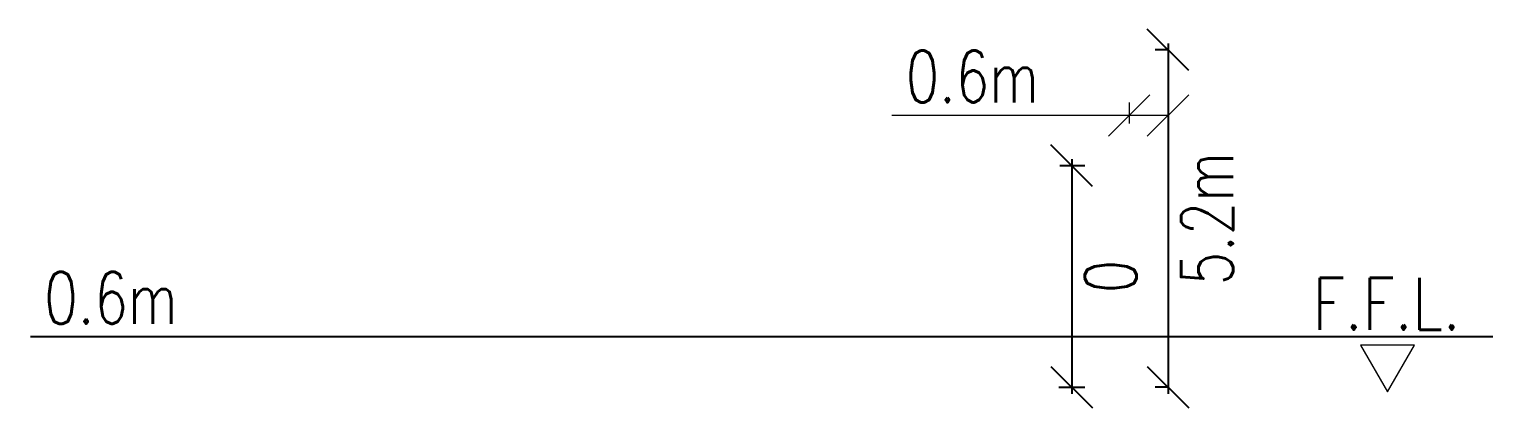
# Model space of a CAD drawing. Header units: millimetres. Extents: x 829698 to 839067, y 817400 to 823544.
# Drawn here: x 835847.1 to 836071.2, y 820046.5 to 820104.9 of the extents above; entities that cross this region are included whole.
import ezdxf
from ezdxf.enums import TextEntityAlignment as Align

# ---------------------------------------------------------------- set-up
doc = ezdxf.new("R2010")
doc.units = ezdxf.units.MM
doc.layers.add('01-txt', color=7, linetype='Continuous', lineweight=20)
doc.styles.add('ROMANS', font='romans.shx', dxfattribs={"width": 0.75})
doc.styles.get("Standard").update_dxf_attribs({"font": 'arial.ttf'})
doc.dimstyles.new('ISO-25', dxfattribs={"dimtxt": 2.5, "dimasz": 2.5, "dimexe": 1.25, "dimexo": 0.625, "dimtad": 1, "dimtxsty": 'Standard', "dimcen": 2.5, "dimadec": 0, "dimazin": 0, "dimtfac": 1, "dimtmove": 0, "dimatfit": 3, "dimfxl": 1, "dimarcsym": 0})

# ---------------------------------------------------------------- blocks, each defined once
blk = doc.blocks.new('_Oblique')
at = {"color": 0, "linetype": 'ByBlock', "lineweight": -2}
blk.add_line((-0.5, -0.5), (0.5, 0.5), dxfattribs=at)
blk = doc.blocks.new('*D17')
at = {"layer": '01-txt', "color": 0, "lineweight": -2, "transparency": 16777216}
for p, q in [((836022.58, 820101.7), (836020.58, 820101.7)), ((836022.58, 820102.7), (836022.58, 820048.7)), ((836022.58, 820049.7), (836020.58, 820049.7))]:
    blk.add_line(p, q, dxfattribs=at)
at = {"layer": 'Defpoints', "color": 0, "transparency": 16777216}
for p in [(836022.58, 820101.7), (836022.58, 820049.7), (836022.58, 820049.7)]:
    blk.add_point(p, dxfattribs=at)
at = {"layer": '01-txt', "color": 0, "lineweight": -2, "transparency": 16777216, "xscale": 6.4, "yscale": 6.4, "zscale": 6.4}
for p, rotation in [((836022.58, 820101.7), 90), ((836022.58, 820049.7), 270)]:
    blk.add_blockref('_Oblique', p, dxfattribs=dict(at, rotation=rotation))
at = {"layer": '01-txt', "color": 0, "lineweight": 20, "transparency": 16777216, "insert": (836028.58, 820075.7), "char_height": 8, "attachment_point": 5, "rotation": 90, "style": 'ROMANS'}
blk.add_mtext('5.2m', dxfattribs=at)
blk = doc.blocks.new('*D18')
at = {"layer": '01-txt', "color": 0, "lineweight": -2, "transparency": 16777216}
for p, q in [((836005.88, 820083.86), (836009.73, 820083.86)), ((836007.73, 820084.86), (836007.73, 820048.7)), ((836005.73, 820049.7), (836009.73, 820049.7))]:
    blk.add_line(p, q, dxfattribs=at)
at = {"layer": 'Defpoints', "color": 0, "transparency": 16777216}
for p in [(836003.88, 820083.86), (835953.03, 820049.7), (836007.73, 820049.7)]:
    blk.add_point(p, dxfattribs=at)
at = {"layer": '01-txt', "color": 0, "lineweight": -2, "transparency": 16777216, "xscale": 6.4, "yscale": 6.4, "zscale": 6.4}
for p, rotation in [((836007.73, 820083.86), 90), ((836007.73, 820049.7), 270)]:
    blk.add_blockref('_Oblique', p, dxfattribs=dict(at, rotation=rotation))
at = {"layer": '01-txt', "color": 0, "lineweight": 20, "transparency": 16777216, "insert": (836013.73, 820066.78), "char_height": 8, "attachment_point": 5, "rotation": 90, "style": 'ROMANS'}
blk.add_mtext('0', dxfattribs=at)
blk = doc.blocks.new('*D21')
at = {"layer": '01-txt', "color": 0, "lineweight": -2, "transparency": 16777216}
for p, q in [((836112.06, 820059.47), (836112.06, 820055.47)), ((836118.06, 820059.47), (836118.06, 820055.47)), ((836112.06, 820057.47), (835847.34, 820057.47)), ((836118.06, 820057.47), (836111.06, 820057.47))]:
    blk.add_line(p, q, dxfattribs=at)
at = {"layer": 'Defpoints', "color": 0, "transparency": 16777216}
for p in [(836112.06, 820101.03), (836118.06, 820101.03), (836118.06, 820057.47)]:
    blk.add_point(p, dxfattribs=at)
at = {"layer": '01-txt', "color": 0, "lineweight": -2, "transparency": 16777216, "xscale": 6.4, "yscale": 6.4, "zscale": 6.4, "rotation": 180}
blk.add_blockref('_Oblique', (836112.06, 820057.47), dxfattribs=at)
at = {"layer": '01-txt', "color": 0, "lineweight": -2, "transparency": 16777216, "xscale": 6.4, "yscale": 6.4, "zscale": 6.4}
blk.add_blockref('_Oblique', (836118.06, 820057.47), dxfattribs=at)
at = {"layer": '01-txt', "color": 0, "lineweight": 20, "transparency": 16777216, "insert": (835859.77, 820063.47), "char_height": 8, "attachment_point": 5, "style": 'ROMANS'}
blk.add_mtext('0.6m', dxfattribs=at)

msp = doc.modelspace()

# ---------------------------------------------------------------- linework, layer by layer
at = {"layer": '01-txt', "lineweight": 20}
for p, q in [((836016.591, 820093.59), (836016.591, 820090.34)), ((836022.577, 820093.59), (836022.577, 820090.34)), ((836016.591, 820091.59), (835980.019, 820091.59)), ((836022.577, 820091.59), (836016.591, 820091.59))]:
    msp.add_line(p, q, dxfattribs=at)
msp.add_lwpolyline([(836056.368, 820048.989), (836060.525, 820056.189), (836052.211, 820056.189)], close=True, dxfattribs=at)

# ---------------------------------------------------------------- block references
at = {"layer": '01-txt', "lineweight": 20, "xscale": 6.400000000000001, "yscale": 6.400000000000001, "zscale": 6.400000000000001, "rotation": 180}
msp.add_blockref('_Oblique', (836016.591, 820091.59), dxfattribs=at)
at = {"layer": '01-txt', "lineweight": 20, "xscale": 6.400000000000001, "yscale": 6.400000000000001, "zscale": 6.400000000000001}
msp.add_blockref('_Oblique', (836022.577, 820091.59), dxfattribs=at)

# ---------------------------------------------------------------- texts
at = {"layer": '01-txt', "lineweight": 20, "style": 'ROMANS', "width": 0.8}
msp.add_text('F.F.L.', height=8, dxfattribs=at).set_placement((836044.871, 820062.563), align=Align.MIDDLE_LEFT)

# ---------------------------------------------------------------- dimensions: what is measured, and where the dimension line sits
at = {"layer": '01-txt', "lineweight": 20}
dim = msp.add_linear_dim(base=(836022.577, 820049.703), p1=(836022.577, 820101.703), p2=(836022.577, 820049.703), angle=90, text='5.2m', dimstyle='ISO-25', override={"dimtxt": 8, "dimasz": 6.4, "dimexe": 2, "dimexo": 2, "dimgap": 2, "dimtad": 4, "dimlfac": 2e-07, "dimtxsty": 'ROMANS', "dimblk1": 'Oblique', "dimblk2": 'Oblique', "dimsah": 1, "dimdle": 1, "dimfxl": 2, "dimfxlon": 1, "dimarcsym": 2}, dxfattribs=at)
dim.commit()
dim.dimension.update_dxf_attribs({"geometry": '*D17', "text_midpoint": (836028.577, 820075.703)})
dim = msp.add_linear_dim(base=(836007.732, 820049.703), p1=(836003.878, 820083.859), p2=(835953.028, 820049.703), angle=90, dimstyle='ISO-25', override={"dimtxt": 8, "dimasz": 6.4, "dimexe": 2, "dimexo": 2, "dimgap": 2, "dimtad": 4, "dimlfac": 2e-07, "dimtxsty": 'ROMANS', "dimblk1": 'Oblique', "dimblk2": 'Oblique', "dimsah": 1, "dimdle": 1, "dimfxl": 2, "dimfxlon": 1, "dimarcsym": 2}, dxfattribs=at)
dim.commit()
dim.dimension.update_dxf_attribs({"geometry": '*D18', "text_midpoint": (836013.732, 820066.781)})

# ---------------------------------------------------------------- next in the draw order: texts
at = {"layer": '01-txt', "lineweight": 20, "insert": (835992.448, 820097.59), "char_height": 8, "attachment_point": 5, "style": 'ROMANS', "bg_fill": 3, "box_fill_scale": 1.2, "bg_fill_color": 256, "bg_fill_transparency": 0}
msp.add_mtext('0.6m', dxfattribs=at)

# ---------------------------------------------------------------- next in the draw order: dimensions: what is measured, and where the dimension line sits
at = {"layer": '01-txt', "lineweight": 20}
dim = msp.add_linear_dim(base=(836118.056, 820057.465), p1=(836112.056, 820101.034), p2=(836118.056, 820101.034), text='0.6m', dimstyle='ISO-25', override={"dimtxt": 8, "dimasz": 6.4, "dimexe": 2, "dimexo": 2, "dimgap": 2, "dimlfac": -2e-08, "dimtxsty": 'ROMANS', "dimblk1": 'Oblique', "dimblk2": 'Oblique', "dimsah": 1, "dimdle": 1, "dimfxl": 2, "dimfxlon": 1, "dimarcsym": 2}, dxfattribs=at)
dim.commit()
dim.dimension.update_dxf_attribs({"geometry": '*D21', "text_midpoint": (835859.77, 820057.465), "dimtype": 160})

doc.saveas('drawing.dxf')
